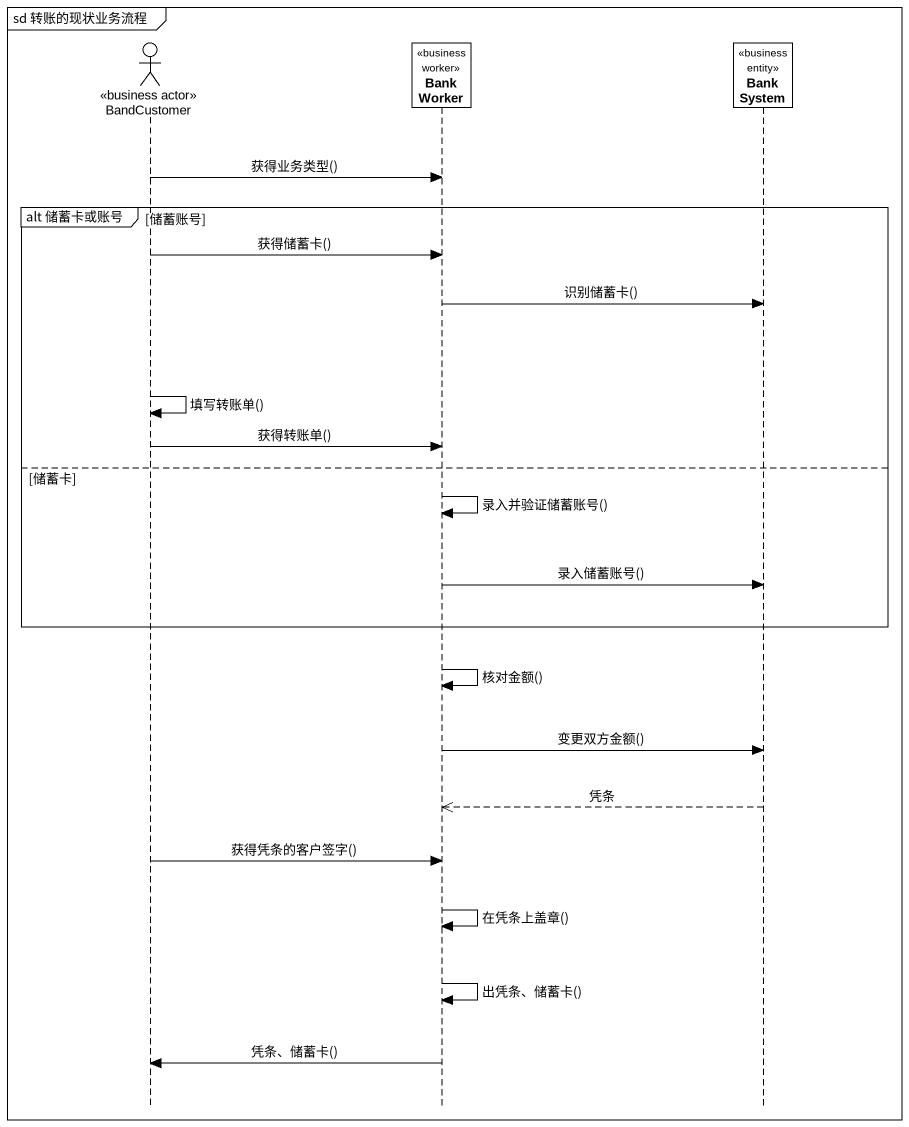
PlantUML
@startuml
mainframe sd 转账的现状业务流程
hide footbox
actor BandCustomer <<business actor>>
participant BankWorker <<business worker>>
participant BankSystem <<business entity>>

BandCustomer -> BankWorker : 获得业务类型()
group alt 储蓄卡或账号 [储蓄账号]
  BandCustomer -> BankWorker : 获得储蓄卡()
  BankWorker -> BankSystem : 识别储蓄卡()
  BandCustomer -> BandCustomer : 填写转账单()
  BandCustomer -> BankWorker : 获得转账单()
else 储蓄卡
  BankWorker -> BankWorker : 录入并验证储蓄账号()
  BankWorker -> BankSystem : 录入储蓄账号()
end
BankWorker -> BankWorker : 核对金额()
BankWorker -> BankSystem : 变更双方金额()
BankSystem -->> BankWorker : 凭条
BandCustomer -> BankWorker : 获得凭条的客户签字()
BankWorker -> BankWorker : 在凭条上盖章()
BankWorker -> BankWorker : 出凭条、储蓄卡()
BankWorker -> BandCustomer : 凭条、储蓄卡()
@enduml
